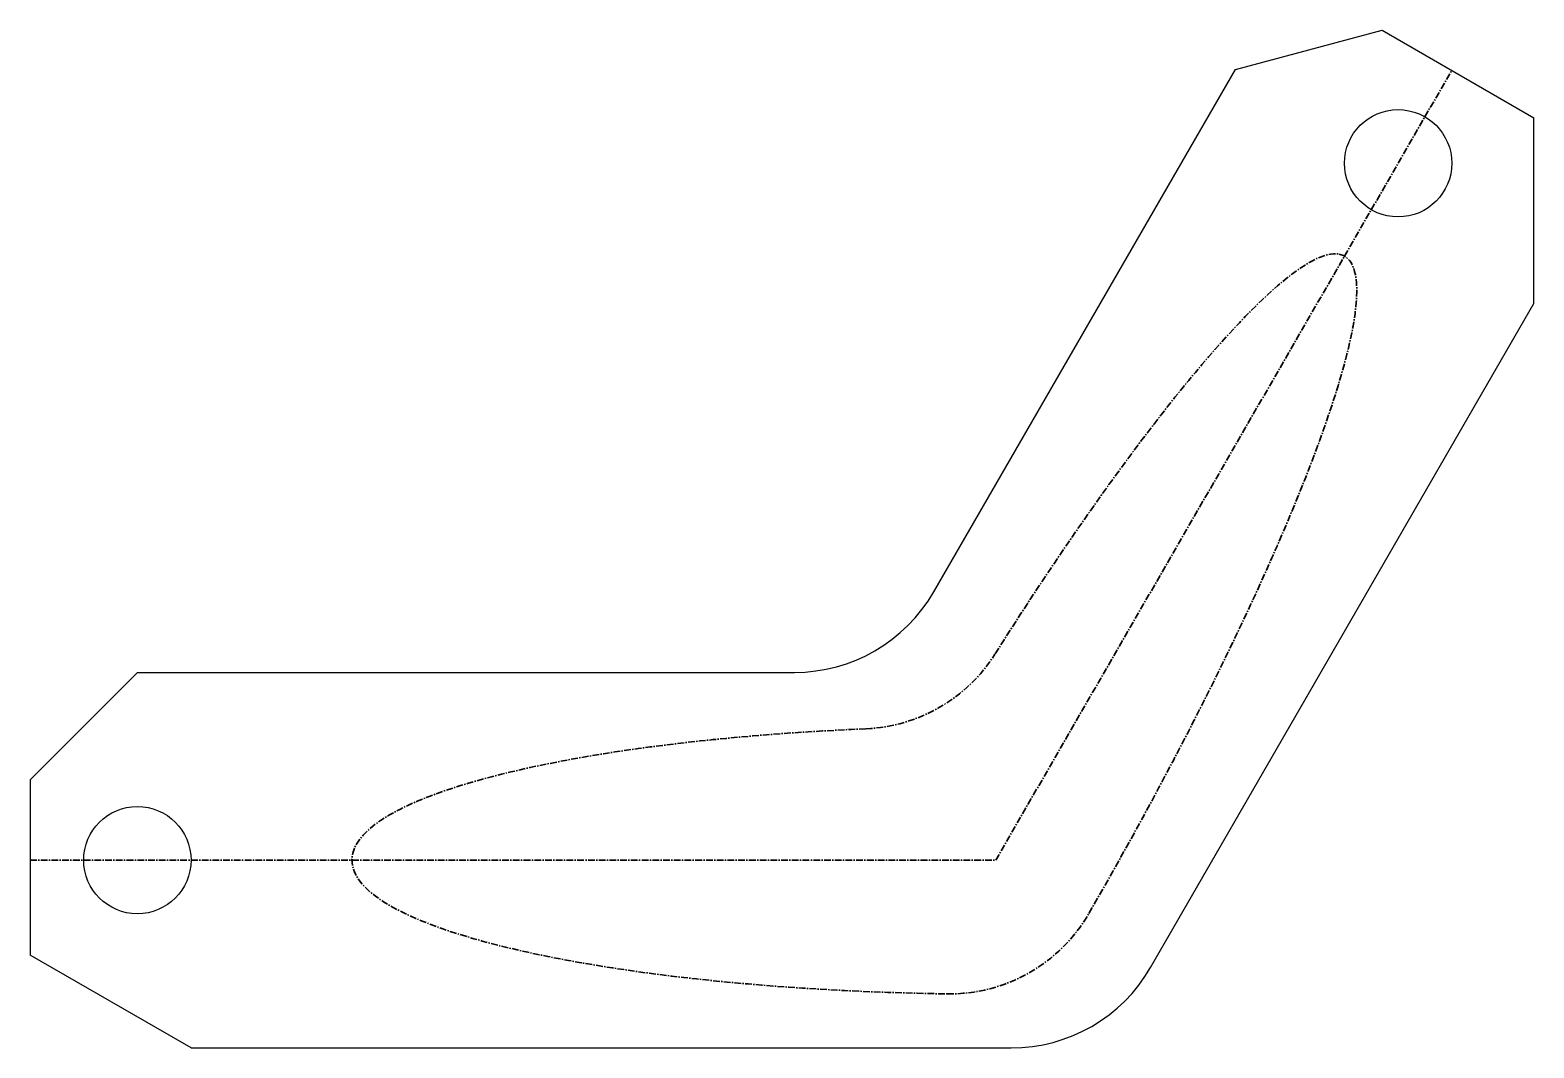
# Model space of a CAD drawing. Header units: millimetres. Extents: x 2394 to 2674, y 1390 to 1579.
import ezdxf

# ---------------------------------------------------------------- set-up
doc = ezdxf.new("R2010")
doc.units = ezdxf.units.MM
doc.linetypes.add('CENTER', pattern=[2, 1.25, -0.25, 0.25, -0.25])
doc.layers.get('0').update_dxf_attribs({"color": 92})
doc.layers.add('Center', color=50, linetype='CENTER', lineweight=30)

msp = doc.modelspace()

# ---------------------------------------------------------------- linework, layer by layer
for p, q in [((2618.68, 1571.99), (2646, 1579.31)), ((2646, 1579.31), (2674.3, 1562.97)), ((2562.44, 1474.59), (2618.68, 1571.99)), ((2674.3, 1528.33), (2674.3, 1562.97)), ((2602.86, 1404.59), (2674.3, 1528.33)), ((2393.99, 1439.59), (2413.99, 1459.59)), ((2413.99, 1459.59), (2536.46, 1459.59)), ((2393.99, 1439.59), (2393.99, 1406.91)), ((2423.99, 1389.59), (2393.99, 1406.91)), ((2423.99, 1389.59), (2576.88, 1389.59))]:
    msp.add_line(p, q)
for centre in [(2648.99, 1554.49), (2413.99, 1424.59)]:
    msp.add_circle(centre, 10)
for centre in [(2536.46, 1489.59), (2576.88, 1419.59)]:
    msp.add_arc(centre, 30, 270, 330)
at = {"layer": 'Center'}
for p, q in [((2573.99, 1424.59), (2658.99, 1571.81)), ((2393.99, 1424.59), (2573.99, 1424.59))]:
    msp.add_line(p, q, dxfattribs=at)
for centre, start, end in [((2548.5, 1479.05), 272.457, 327.6653), ((2565.37, 1429.66), 269.0927, 329.9971)]:
    msp.add_arc(centre, 30, start, end, dxfattribs=at)
for major_axis, ratio, start_param, end_param in [((65.02, 112.57), 0.153846, 4.713005, 7.595811), ((-120, 0), 0.208333, 4.915513, 7.778109)]:
    msp.add_ellipse((2573.99, 1424.59), major_axis=major_axis, ratio=ratio, start_param=start_param, end_param=end_param, dxfattribs=at)

doc.saveas('drawing.dxf')
